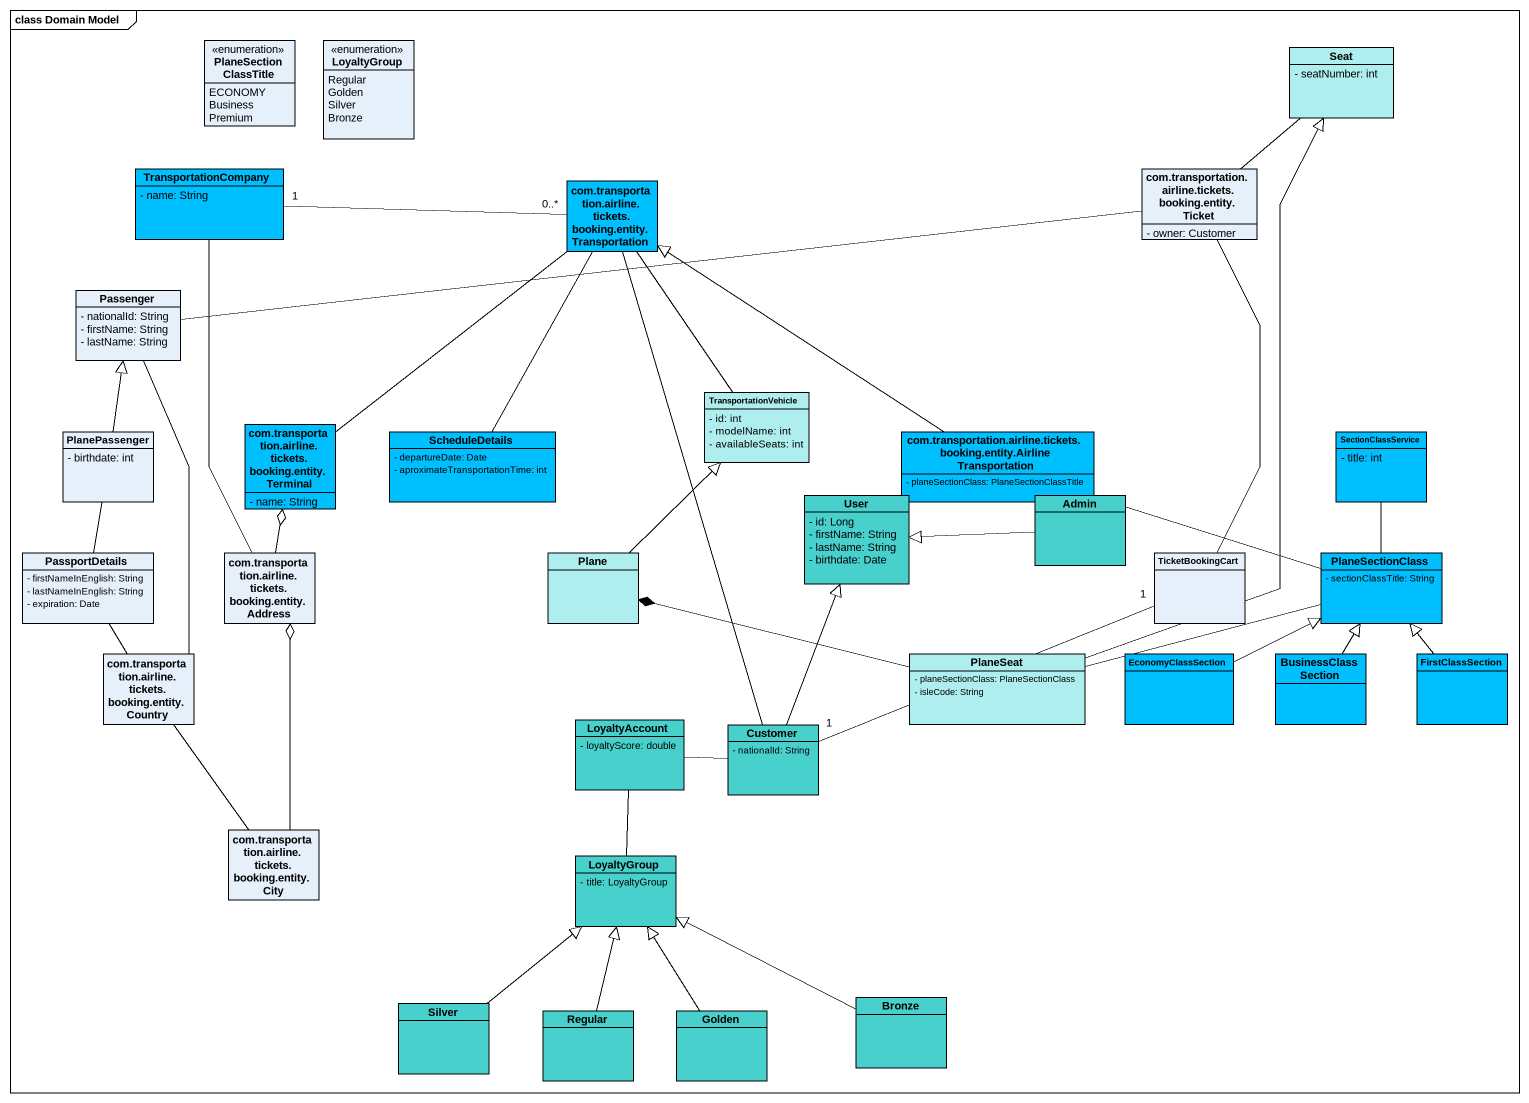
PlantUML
@startuml
mainframe class Domain Model
hide circle
hide empty members
skinparam classAttributeIconSize 0
enum PlaneSectionClassTitle {
  ECONOMY
  Business
  Premium
}
enum LoyaltyGroup {
  Regular
  Golden
  Silver
  Bronze
}
class Seat #AFEEEE {
  - seatNumber: int
}
class TransportationCompany #00BFFF {
  - name: String
}
class "com.transportation.airline.tickets.booking.entity.Transportation" as com_transportation_airline #00BFFF
class "com.transportation.airline.tickets.booking.entity.Ticket" as com_transportation_airline_2 {
  - owner: Customer
}
class Passenger {
  - nationalId: String
  - firstName: String
  - lastName: String
}
class PlanePassenger {
  - birthdate: int
}
class "com.transportation.airline.tickets.booking.entity.Terminal" as com_transportation_airline_3 #00BFFF {
  - name: String
}
class ScheduleDetails #00BFFF {
  - departureDate: Date
  - aproximateTransportationTime: int
}
class TransportationVehicle #AFEEEE {
  - id: int
  - modelName: int
  - availableSeats: int
}
class "com.transportation.airline.tickets.booking.entity.AirlineTransportation" as com_transportation_airline_4 #00BFFF {
  - planeSectionClass: PlaneSectionClassTitle
}
class SectionClassService #00BFFF {
  - title: int
}
class User #48D1CC {
  - id: Long
  - firstName: String
  - lastName: String
  - birthdate: Date
}
class Admin #48D1CC
class PassportDetails {
  - firstNameInEnglish: String
  - lastNameInEnglish: String
  - expiration: Date
}
class "com.transportation.airline.tickets.booking.entity.Address" as com_transportation_airline_5
class Plane #AFEEEE
class TicketBookingCart
class PlaneSectionClass #00BFFF {
  - sectionClassTitle: String
}
class "com.transportation.airline.tickets.booking.entity.Country" as com_transportation_airline_6
class PlaneSeat #AFEEEE {
  - planeSectionClass: PlaneSectionClass
  - isleCode: String
}
class EconomyClassSection #00BFFF
class BusinessClassSection #00BFFF
class FirstClassSection #00BFFF
class LoyaltyAccount #48D1CC {
  - loyaltyScore: double
}
class Customer #48D1CC {
  - nationalId: String
}
class "com.transportation.airline.tickets.booking.entity.City" as com_transportation_airline_7
class "LoyaltyGroup" as LoyaltyGroup_2 #48D1CC {
  - title: LoyaltyGroup
}
class Silver #48D1CC
class Regular #48D1CC
class Golden #48D1CC
class Bronze #48D1CC
com_transportation_airline "0..*" -left- "1" TransportationCompany
com_transportation_airline_2 -up- Seat
Passenger -right- com_transportation_airline_2
Passenger -- com_transportation_airline_6
PlanePassenger -up-|> Passenger
com_transportation_airline_3 -up- com_transportation_airline
ScheduleDetails -up- com_transportation_airline
TransportationVehicle -up- com_transportation_airline
com_transportation_airline_4 -up-|> com_transportation_airline
Admin -left-|> User
PassportDetails -up- PlanePassenger
com_transportation_airline_5 -up- TransportationCompany
com_transportation_airline_5 -up-o com_transportation_airline_3
Plane -up-|> TransportationVehicle
TicketBookingCart -up- com_transportation_airline_2
TicketBookingCart "1" -left- "1" Customer
PlaneSectionClass -left- com_transportation_airline_4
PlaneSectionClass -up- SectionClassService
com_transportation_airline_6 -up- PassportDetails
PlaneSeat -up-|> Seat
PlaneSeat -left-* Plane
PlaneSeat -right- PlaneSectionClass
EconomyClassSection -right-|> PlaneSectionClass
BusinessClassSection -up-|> PlaneSectionClass
FirstClassSection -up-|> PlaneSectionClass
LoyaltyAccount -right- Customer
Customer -up- com_transportation_airline
Customer -up-|> User
com_transportation_airline_7 -up-o com_transportation_airline_5
com_transportation_airline_7 -up- com_transportation_airline_6
LoyaltyGroup_2 -up- LoyaltyAccount
Silver -up-|> LoyaltyGroup_2
Regular -up-|> LoyaltyGroup_2
Golden -up-|> LoyaltyGroup_2
Bronze -left-|> LoyaltyGroup_2
@enduml
